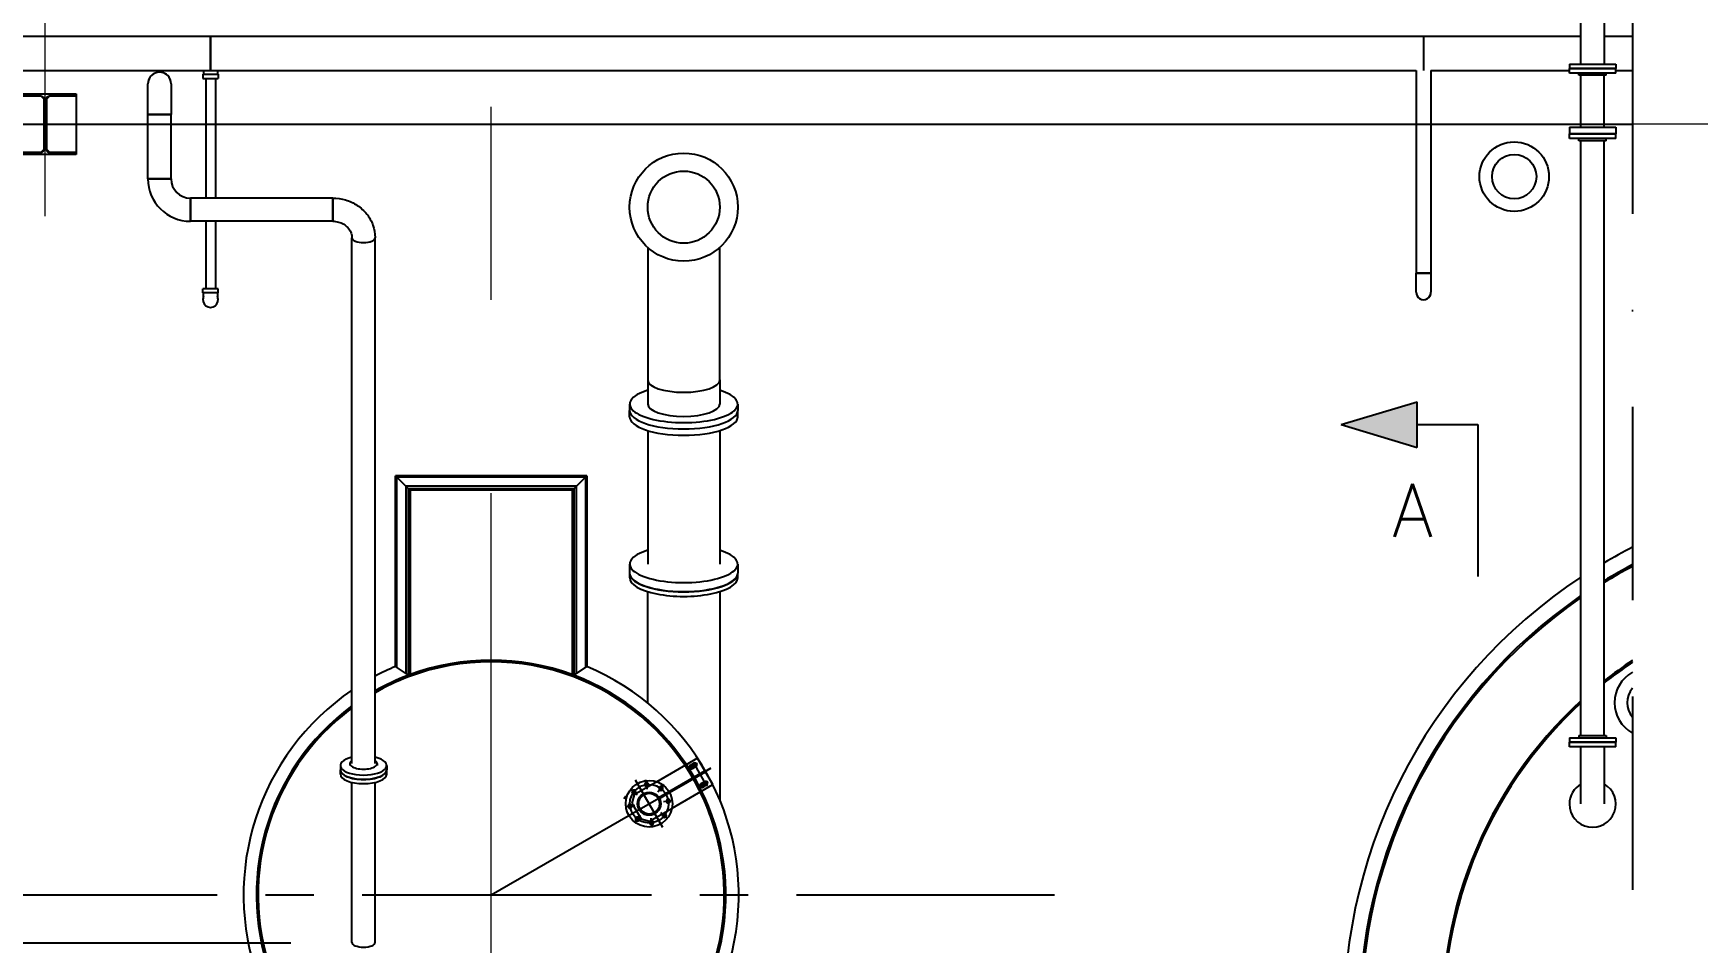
# Model space of a CAD drawing. Header units: metres. Extents: x 0 to 63075, y 0 to 44550.
# Drawn here: x 12553 to 20764, y 31416 to 35901 of the extents above; entities that cross this region are included whole.
import ezdxf
from ezdxf.enums import TextEntityAlignment as Align

# ---------------------------------------------------------------- set-up
doc = ezdxf.new("R2010")
doc.units = ezdxf.units.M
doc.header["$LTSCALE"] = 75
for name, pattern in [('BORDER', [44.45, 12.7, -6.35, 12.7, -6.35, 0, -6.35]), ('CENTER2', [28.575, 19.05, -3.175, 3.175, -3.175]), ('CENTERX2', [101.6, 63.5, -12.7, 12.7, -12.7])]:
    doc.linetypes.add(name, pattern=pattern)
for name, color, linetype in [('GSB', 7, 'Continuous'), ('SC1', 7, 'CENTER2'), ('SDM', 7, 'Continuous'), ('SL1', 8, 'Continuous'), ('SLM', 1, 'BORDER')]:
    doc.layers.add(name, color=color, linetype=linetype)
doc.styles.add('R100', font='simplex.shx', dxfattribs={"height": 2.5})
doc.styles.add('R140', font='simplex.shx', dxfattribs={"height": 3.5})
doc.styles.add('ROMANS', font='ROMANS.SHX')
doc.dimstyles.new('75___1-75', dxfattribs={"dimscale": 75, "dimtxt": 2.5, "dimasz": 2, "dimexe": 1.5, "dimexo": 1, "dimgap": 0.5, "dimtad": 1, "dimdec": 0, "dimzin": 12, "dimtxsty": 'ROMANS', "dimcen": 0, "dimclrd": 256, "dimclre": 256, "dimclrt": 3, "dimazin": 3, "dimtfac": 1, "dimtdec": 0, "dimtmove": 0, "dimatfit": 0, "dimfxl": 1, "dimlwd": -1, "dimlwe": -1, "dimarcsym": 0})

# ---------------------------------------------------------------- blocks, each defined once
blk = doc.blocks.new('A$C52ce5e24')
at = {"layer": 'SC1'}
for p, q in [((6551.9, 10100), (7636.4, 10726.1)), ((3771.8, 10100), (9332.1, 10100))]:
    blk.add_line(p, q, dxfattribs=at)
at = {"layer": 'SL1'}
for p, q in [((11928.8, 14198.2), (11928.8, 14480.3)), ((12043.1, 14480.3), (12043.1, 14198.2)), ((888.3, 14335), (5167.7, 14335)), ((5167.7, 14166.7), (5167.7, 14335)), ((5167.7, 14335), (5167.7, 14166.7)), ((5167.7, 14335), (11152, 14335)), ((11152, 14335), (11152, 14166.7)), ((11152, 14335), (11928.8, 14335)), ((12043.1, 14335), (12183.1, 14335)), ((888.3, 14166.7), (5167.7, 14166.7)), ((5130, 14147.7), (5205.4, 14147.7)), ((5130, 14147.7), (5130, 14127.1)), ((5130, 14127.1), (5205.4, 14127.1)), ((5133.1, 14166.7), (5202.2, 14166.7)), ((5133.1, 14166.7), (5133.1, 14147.7)), ((5143.6, 14127.1), (5143.6, 13537)), ((5167.7, 14166.7), (11115.4, 14166.7)), ((5191.8, 14127.1), (5191.8, 13537)), ((5202.2, 14166.7), (5202.2, 14147.7)), ((5205.4, 14147.7), (5205.4, 14127.1)), ((11115.4, 14166.7), (11115.4, 13167.2)), ((11188.5, 14166.7), (11871.7, 14166.7)), ((11188.5, 14166.7), (11188.5, 13167.2)), ((11871.7, 14198.2), (12100.3, 14198.2)), ((11871.7, 14198.2), (11871.7, 14175.8)), ((11871.7, 14175.8), (12100.3, 14175.8)), ((11986, 14175.8), (11871.7, 14175.8)), ((11871.7, 14153.5), (11871.7, 14175.8)), ((11986, 14153.5), (11871.7, 14153.5)), ((11918.5, 14142.5), (11918.5, 14153.5)), ((11986, 14142.5), (11918.5, 14142.5)), ((11928.8, 13886), (11928.8, 14142.5)), ((12100.3, 14175.8), (11986, 14175.8)), ((12100.3, 14153.5), (11986, 14153.5)), ((12053.4, 14142.5), (11986, 14142.5)), ((12043.1, 13886), (12043.1, 14142.5)), ((12053.4, 14142.5), (12053.4, 14153.5)), ((12100.3, 14198.2), (12100.3, 14175.8)), ((12100.3, 14153.5), (12100.3, 14175.8)), ((12100.3, 14166.7), (12183.1, 14166.7)), ((4199, 14050.8), (4505, 14050.8)), ((4505, 14050.8), (4505, 14039.8)), ((4858.8, 13948.8), (4858.8, 14100.8)), ((4973.1, 14100.8), (4973.1, 13948.8)), ((4330.5, 14039.8), (4199, 14039.8)), ((4331.5, 14039.8), (4330.5, 14039.8)), ((4346.5, 14024.8), (4331.5, 14039.8)), ((4346.5, 14023.8), (4346.5, 14024.8)), ((4346.5, 13778.8), (4346.5, 14023.8)), ((4372.5, 14039.8), (4357.5, 14024.8)), ((4357.5, 14024.8), (4357.5, 14023.8)), ((4357.5, 14023.8), (4357.5, 13778.8)), ((4373.5, 14039.8), (4372.5, 14039.8)), ((4505, 14039.8), (4373.5, 14039.8)), ((4505, 14039.8), (4505, 13762.8)), ((0, 13901.3), (12183.1, 13901.3)), ((4973.1, 13948.8), (4858.8, 13948.8)), ((4858.8, 13948.8), (4916, 13948.8)), ((4858.8, 13631.8), (4858.8, 13948.8)), ((4916, 13948.8), (4973.1, 13948.8)), ((4973.1, 13631.8), (4973.1, 13948.8)), ((11871.7, 13886), (11986, 13886)), ((11871.7, 13886), (11871.7, 13853.3)), ((11986, 13886), (12100.3, 13886)), ((12100.3, 13886), (12100.3, 13853.3)), ((11871.7, 13853.3), (11986, 13853.3)), ((11986, 13853.3), (11871.7, 13853.3)), ((11871.7, 13830.9), (11871.7, 13853.3)), ((11986, 13830.9), (11871.7, 13830.9)), ((11918.5, 13820), (11918.5, 13830.9)), ((11986, 13820), (11918.5, 13820)), ((11928.8, 10886.6), (11928.8, 13820)), ((11986, 13853.3), (12100.3, 13853.3)), ((12100.3, 13853.3), (11986, 13853.3)), ((12100.3, 13830.9), (11986, 13830.9)), ((12053.4, 13820), (11986, 13820)), ((12043.1, 10886.6), (12043.1, 13820)), ((12053.4, 13820), (12053.4, 13830.9)), ((12100.3, 13830.9), (12100.3, 13853.3)), ((4199, 13762.8), (4330.5, 13762.8)), ((4505, 13751.8), (4199, 13751.8)), ((4330.5, 13762.8), (4331.5, 13762.8)), ((4331.5, 13762.8), (4346.5, 13777.8)), ((4346.5, 13777.8), (4346.5, 13778.8)), ((4357.5, 13778.8), (4357.5, 13777.8)), ((4357.5, 13777.8), (4372.5, 13762.8)), ((4372.5, 13762.8), (4373.5, 13762.8)), ((4373.5, 13762.8), (4505, 13762.8)), ((4505, 13762.8), (4505, 13751.8)), ((4973.1, 13631.8), (4858.8, 13631.8)), ((4858.8, 13631.8), (4916, 13631.8)), ((4916, 13631.8), (4973.1, 13631.8)), ((5068, 13537), (5068, 13422.7)), ((5068, 13479.8), (5068, 13537)), ((5770.3, 13537), (5068, 13537)), ((5068, 13422.7), (5068, 13479.8)), ((5770.3, 13537), (5770.3, 13422.7)), ((5770.3, 13479.8), (5770.3, 13537)), ((5770.3, 13422.7), (5770.3, 13479.8)), ((5770.3, 13422.7), (5068, 13422.7)), ((5143.6, 13422.7), (5143.6, 13089.8)), ((5191.8, 13422.7), (5191.8, 13089.8)), ((5865.2, 10748.2), (5865.2, 13341.3)), ((5979.5, 10748.2), (5979.5, 13341.3)), ((7324.2, 13293.5), (7324.2, 12640)), ((7679.8, 12640), (7679.8, 13293.5)), ((11115.4, 13167.2), (11188.5, 13167.2)), ((11115.4, 13072.2), (11115.4, 13167.2)), ((11152, 13167.2), (11115.4, 13167.2)), ((11188.5, 13167.2), (11152, 13167.2)), ((11188.5, 13167.2), (11188.5, 13072.2)), ((5205.4, 13089.8), (5130, 13089.8)), ((5130, 13069.2), (5130, 13089.8)), ((5205.4, 13069.2), (5130, 13069.2)), ((5133.1, 13039.8), (5133.1, 13069.2)), ((5202.2, 13069.2), (5202.2, 13039.8)), ((5205.4, 13069.2), (5205.4, 13089.8)), ((7324.2, 12640), (7324.2, 12520.9)), ((7679.8, 12640), (7679.8, 12520.9)), ((7235.3, 12520.9), (7235.3, 12489.7)), ((7235.3, 12458.4), (7235.3, 12489.7)), ((7768.7, 12520.9), (7768.7, 12489.7)), ((7768.7, 12458.4), (7768.7, 12489.7)), ((7324.2, 12390.4), (7324.2, 11731.9)), ((7679.8, 12390.4), (7679.8, 11731.9)), ((6080.5, 11226.8), (6080.5, 12167.3)), ((6080.5, 12167.3), (6144, 12103.8)), ((7023.4, 12167.3), (6080.5, 12167.3)), ((6086.5, 11336.5), (6086.5, 12161.3)), ((7017.4, 12161.3), (6086.5, 12161.3)), ((6959.9, 12103.8), (7023.4, 12167.3)), ((7017.4, 12161.3), (7017.4, 11222.7)), ((7023.4, 12167.3), (7023.4, 11226.8)), ((6131.3, 12116.5), (6131.3, 11306.1)), ((6972.6, 12116.5), (6131.3, 12116.5)), ((6143.6, 12104.2), (6143.6, 11297.7)), ((6143.6, 12104.2), (6960.3, 12104.2)), ((6144, 11183.7), (6144, 12103.8)), ((6144, 12103.8), (6959.9, 12103.8)), ((6144, 12095.9), (6151.9, 12095.8)), ((6151.9, 12095.8), (6151.9, 12103.8)), ((6951.9, 12095.8), (6151.9, 12095.8)), ((6151.9, 12095.8), (6151.9, 11479.2)), ((6951.9, 12103.8), (6951.9, 12095.8)), ((6951.9, 12095.8), (6959.9, 12095.9)), ((6951.9, 12095.8), (6951.9, 11297.5)), ((6959.9, 12103.8), (6959.9, 11183.7)), ((6960.3, 11184), (6960.3, 12104.2)), ((6972.6, 11306.1), (6972.6, 12116.5)), ((7235.3, 11731.9), (7235.3, 11687.6)), ((7235.4, 11663.7), (7235.4, 11684.2)), ((7768.4, 11663.7), (7768.4, 11684.1)), ((7768.7, 11731.9), (7768.7, 11687.6)), ((7324.1, 11595.8), (7324.1, 11046.4)), ((7679.7, 11595.8), (7679.7, 10569.2)), ((6151.9, 11479.2), (6151.9, 11465.4)), ((6151.9, 11465.4), (6151.9, 11365.4)), ((6086.5, 11222.7), (6086.5, 11336.5)), ((6151.9, 11365.4), (6151.9, 11297.5)), ((6131.3, 11306.1), (6131.3, 11192.3)), ((6143.6, 11297.7), (6143.6, 11184)), ((6151.9, 11297.5), (6151.9, 11183.7)), ((6951.9, 11297.5), (6951.9, 11183.7)), ((6972.6, 11192.3), (6972.6, 11306.1)), ((6144, 11183.7), (6080.5, 11226.8)), ((6143.9, 11183.7), (6080.5, 11226.8)), ((6143.9, 11175.2), (6143.9, 11183.7)), ((6151.9, 11183.7), (6144, 11183.7)), ((6951.9, 11183.7), (6959.9, 11183.7)), ((6959.9, 11183.7), (7023.4, 11226.8)), ((7023.4, 11226.8), (6959.9, 11183.7)), ((6959.9, 11183.7), (6959.9, 11175.2)), ((7323.7, 10952.6), (7324, 10952.3)), ((11871.7, 10875.6), (11986, 10875.6)), ((11871.7, 10875.6), (11871.7, 10853.3)), ((12100.3, 10853.3), (11871.7, 10853.3)), ((11871.7, 10831), (11871.7, 10853.3)), ((11871.7, 10853.3), (11986, 10853.3)), ((11918.5, 10886.6), (11986, 10886.6)), ((11918.5, 10886.6), (11918.5, 10875.6)), ((11986, 10886.6), (12053.4, 10886.6)), ((11986, 10875.6), (12100.3, 10875.6)), ((11986, 10853.3), (12100.3, 10853.3)), ((12053.4, 10886.6), (12053.4, 10875.6)), ((12100.3, 10875.6), (12100.3, 10853.3)), ((12100.3, 10831), (12100.3, 10853.3)), ((7570.1, 10774.4), (7369.4, 10658.5)), ((7645.1, 10644.5), (7570.1, 10774.4)), ((12100.3, 10831), (11871.7, 10831)), ((11928.8, 10548.8), (11928.8, 10831)), ((12043.1, 10831), (12043.1, 10548.8)), ((5808, 10738.2), (5808, 10717.8)), ((5808, 10696), (5808, 10716.4)), ((5854.9, 10748.2), (5854.9, 10738.2)), ((5989.8, 10748.2), (5989.8, 10738.2)), ((6036.6, 10738.2), (6036.6, 10717.8)), ((6036.6, 10696), (6036.6, 10716.4)), ((7636.4, 10726.1), (7417.8, 10599.9)), ((7429.7, 10609.5), (7606.4, 10711.6)), ((7432.1, 10605.4), (7608.8, 10707.4)), ((7570.1, 10748.4), (7526.8, 10723.4)), ((7545.9, 10718.3), (7531.9, 10742.6)), ((7545.9, 10718.3), (7531.9, 10742.6)), ((7553.5, 10749.2), (7534.4, 10738.2)), ((7562.5, 10733.6), (7543.4, 10722.6)), ((7565, 10729.3), (7551, 10753.6)), ((7563.5, 10728.4), (7602, 10661.8)), ((5865.2, 9866.2), (5865.2, 10655.2)), ((5979.5, 9866.2), (5979.5, 10655.2)), ((7274.4, 10593.7), (7237.2, 10622.2)), ((7257.5, 10593.9), (7246.5, 10553)), ((7369.4, 10658.5), (7257.5, 10593.9)), ((7398.9, 10433.1), (7263.9, 10666.9)), ((7322, 10621.2), (7315.9, 10667.6)), ((7403.6, 10644.1), (7375.1, 10607)), ((7379.5, 10580.6), (7429.7, 10609.5)), ((7381.9, 10576.4), (7432.1, 10605.4)), ((7444.4, 10528.6), (7645.1, 10644.5)), ((7622.6, 10657.5), (7579.3, 10632.5)), ((7584.4, 10651.6), (7598.4, 10627.4)), ((7584.4, 10651.6), (7598.4, 10627.4)), ((7606, 10658.3), (7586.9, 10647.3)), ((7615, 10642.7), (7595.9, 10631.7)), ((7603.5, 10662.6), (7617.5, 10638.4)), ((7207.2, 10576.4), (7216.3, 10589.3)), ((7260.1, 10540.6), (7213.7, 10534.5)), ((7246.5, 10553), (7291.5, 10475)), ((7332.5, 10464), (7444.4, 10528.6)), ((7449, 10565.5), (7402.6, 10559.4)), ((7287.6, 10493), (7259.1, 10455.8)), ((7291.5, 10475), (7332.5, 10464)), ((7346.9, 10432.3), (7340.7, 10478.8)), ((7425.5, 10477.7), (7388.4, 10506.2))]:
    blk.add_line(p, q, dxfattribs=at)
for points in [[(7422.8, 10605.6), (7425.2, 10601.4)], [(7379.5, 10580.6), (7381.9, 10576.4)]]:
    blk.add_lwpolyline(points, dxfattribs=at)
for centre, radius in [((11599.3, 13642.8), 171.4), ((7502, 13492.3), 266.7), ((11599.3, 13642.8), 109.5), ((7502, 13492.3), 177.8), ((7331.4, 10550), 115), ((7331.4, 10550), 95.2), ((7331.4, 10550), 57), ((7331.4, 10550), 51.2)]:
    blk.add_circle(centre, radius, dxfattribs=at)
at = {"layer": 'SL1', "extrusion": (1.11261e-16, -1.92087e-16, -1)}
for centre in [(-7255.8, 10608), (-7318.9, 10644.4), (-7389.4, 10625.5), (-7236.9, 10537.5), (-7425.8, 10562.4), (-7273.4, 10474.4), (-7343.8, 10455.5), (-7406.9, 10492)]:
    blk.add_circle(centre, 9.52, dxfattribs=at)
at = {"layer": 'SL1'}
for centre, radius, start, end in [((4916, 14100.8), 57.2, 0, 180), ((4916, 14100.8), 57.2, 45.46, 180.53591), ((4916, 14100.8), 57.2, 359.46409, 45.46), ((4330.5, 14023.8), 16, 359.99796, 89.99998), ((4373.5, 14023.8), 16, 89.99998, 179.99796), ((4330.5, 13778.8), 16, 269.99998, 359.99796), ((4373.5, 13778.8), 16, 179.99796, 269.99998), ((5068, 13631.8), 209.1, 180, 270), ((5068, 13631.8), 94.9, 180, 270), ((11152, 13072.2), 36.5, 179.32954, 0.67046), ((11152, 13072.2), 36.5, 180, 0), ((5167.7, 13035.7), 37.7, 156.32315, 23.67685), ((13352, 9501.3), 2592, 116.80508, 120.32831), ((13352, 9501.3), 2592, 123.30196, 243.19492), ((13352, 9501.3), 2516, 117.68295, 121.34615), ((13352, 9501.3), 2516, 117.68295, 121.34615), ((13352, 9501.3), 2508, 117.77888, 121.45753), ((13352, 9501.3), 2516, 124.44649, 242.31705), ((13352, 9501.3), 2516, 124.44649, 242.31705), ((13352, 9501.3), 2508, 124.57195, 242.22112), ((6551.9, 10100), 1158, 69.79237, 110.20763), ((13352, 9502.9), 2108, 123.67608, 128.38133), ((6551.9, 10100), 1221.5, 124.20985, 67.29436), ((6551.9, 10100), 1158, 126.37415, 69.37001), ((6551.9, 10100), 1150, 126.66829, 69.21988), ((6551.9, 10100), 1221.5, 112.70564, 117.94684), ((6551.9, 10100), 1158, 110.62999, 119.62697), ((6551.9, 10100), 1150, 110.78012, 119.8539), ((6551.9, 10100), 1150, 69.21988, 110.78012), ((13352, 9502.9), 2100, 123.82164, 128.55442), ((12265.9, 11048.3), 171.5, 118.89233, 241.10767), ((12265.9, 11048.3), 109.5, 139.13546, 220.86454), ((13352, 9502.9), 2108, 132.46304, 236.32392), ((13352, 9502.9), 2100, 132.66311, 236.17836), ((7538.9, 10730.4), 9, 120, 300), ((7558, 10741.4), 9, 300, 120), ((7591.4, 10639.5), 9, 120, 300), ((7610.5, 10650.5), 9, 300, 120), ((11986, 10548.3), 114.3, 180, 60), ((11986, 10548.3), 114.3, 120, 180)]:
    blk.add_arc(centre, radius, start, end, dxfattribs=at)
for centre, major_axis, ratio, start_param, end_param in [((5922.3, 13341.3), (57.1, 0), 0.411812, 3.141593, 6.283185), ((5922.3, 13341.3), (-57.2, 0), 0.411812, 0, 1.570796), ((5922.3, 13341.3), (57.2, 0), 0.411812, 4.712389, 6.283185), ((7502, 12520.9), (-266.7, 0), 0.34202, 5.442117, 7.853982), ((7502, 12640), (-177.8, 0), 0.34202, 0, 1.570796), ((7502, 12640), (177.8, 0), 0.34202, 4.712389, 6.283185), ((7502, 12520.9), (266.7, 0), 0.34202, 4.712389, 7.124254), ((7502, 12489.7), (-266.7, 0), 0.34202, 0, 1.570796), ((7502, 12489.7), (-266.7, 0), 0.34202, 0, 1.570796), ((7502, 12520.9), (-177.8, 0), 0.34202, 0, 1.570796), ((7502, 12520.9), (177.8, 0), 0.34202, 4.712389, 6.283185), ((7502, 12489.7), (266.7, 0), 0.34202, 4.712389, 6.283185), ((7502, 12489.7), (266.7, 0), 0.34202, 4.712389, 6.283185), ((7502, 12458.4), (-266.7, 0), 0.34202, 0, 1.570796), ((7502, 12458.4), (266.7, 0), 0.34202, 4.712389, 6.283185), ((7502, 11731.9), (-266.7, 0), 0.34202, 5.442117, 7.853982), ((7502, 11731.9), (266.7, 0), 0.34202, 4.712389, 7.124254), ((7502, 11687.6), (-266.7, 0), 0.34202, 0, 1.570796), ((7501.9, 11663.7), (-266.5, 0), 0.34202, 0, 3.141593), ((7501.9, 11686.3), (266.5, 0), 0.34202, 3.183325, 6.238497), ((7502, 11687.6), (266.7, 0), 0.34202, 4.712389, 6.283185), ((5922.3, 10738.2), (-114.3, 0), 0.411812, 5.235988, 7.853982), ((5922.3, 10748.2), (-67.4, 0), 0.411812, 5.723266, 7.853982), ((5922.3, 10738.2), (114.3, 0), 0.411812, 4.712389, 7.330383), ((5922.3, 10748.2), (67.4, 0), 0.411812, 4.712389, 6.843104), ((5922.3, 10716.4), (-114.3, 0), 0.411812, 6.267697, 7.853982), ((5922.3, 10717.8), (-114.3, 0), 0.411812, 0, 1.570796), ((5922.3, 10696), (-114.3, 0), 0.411812, 0, 1.570796), ((5922.3, 10717.8), (114.3, 0), 0.411812, 4.712389, 6.283185), ((5922.3, 10716.4), (114.3, 0), 0.411812, 4.712389, 6.298674), ((5922.3, 10696), (114.3, 0), 0.411812, 4.712389, 6.283185), ((5922.3, 9866.2), (-57.2, 0), 0.411812, 0, 1.570796), ((5922.3, 9866.2), (57.2, 0), 0.411812, 4.712389, 6.283185)]:
    blk.add_ellipse(centre, major_axis=major_axis, ratio=ratio, start_param=start_param, end_param=end_param, dxfattribs=at)
for points, knots in [([(5770.3, 13537), (5791.7, 13537), (5813.1, 13533.9), (5833.5, 13527.9), (5854, 13521.8), (5873.5, 13512.8), (5891.2, 13501), (5908.9, 13489.3), (5924.8, 13474.9), (5938, 13458.4), (5951.2, 13441.8), (5961.7, 13423.2), (5968.7, 13403.3), (5975.7, 13383.8), (5979.4, 13363.1), (5979.5, 13342.4), (5979.5, 13342), (5979.5, 13341.7), (5979.5, 13341.3)], [4.712389, 4.712389, 4.712389, 4.712389, 5.026548, 5.026548, 5.026548, 5.340708, 5.340708, 5.340708, 5.654867, 5.654867, 5.654867, 5.969026, 5.969026, 5.969026, 6.277875, 6.277875, 6.277875, 6.283185, 6.283185, 6.283185, 6.283185]), ([(5770.3, 13422.7), (5780, 13422.7), (5789.6, 13421.4), (5798.8, 13418.9), (5808, 13416.4), (5816.7, 13412.7), (5824.4, 13408.1), (5832.4, 13403.3), (5839.5, 13397.5), (5845.3, 13391.1), (5851.3, 13384.4), (5856, 13377), (5859.3, 13369.4), (5862.6, 13361.8), (5864.5, 13353.9), (5865, 13345.9), (5865.1, 13344.4), (5865.2, 13342.9), (5865.2, 13341.3)], [4.712389, 4.712389, 4.712389, 4.712389, 5.001766, 5.001766, 5.001766, 5.29356, 5.29356, 5.29356, 5.594006, 5.594006, 5.594006, 5.908166, 5.908166, 5.908166, 6.222325, 6.222325, 6.222325, 6.283185, 6.283185, 6.283185, 6.283185]), ([(7323.8, 10952.5), (7323.3, 10952.9), (7322.9, 10953.3), (7322.6, 10953.6), (7322, 10954.1), (7321.7, 10954.3), (7321.7, 10954.4), (7321.7, 10954.4), (7321.7, 10954.4), (7321.7, 10954.4)], [0.47171132, 0.47171132, 0.47171132, 0.47171132, 0.47783621, 0.47783621, 0.47783621, 0.48823363, 0.48823363, 0.48823363, 0.48823595, 0.48823595, 0.48823595, 0.48823595]), ([(7355.1, 10923.1), (7352.5, 10925.6), (7350.1, 10927.9), (7347.7, 10930.2), (7343, 10934.7), (7338.9, 10938.6), (7335.4, 10941.8), (7329.9, 10947), (7325.7, 10950.8), (7323.6, 10952.7), (7322.3, 10953.8), (7321.8, 10954.3), (7321.7, 10954.4)], [-972.664586, -972.664586, -972.664586, -972.664586, -959.812645, -959.812645, -959.812645, -933.553553, -933.553553, -933.553553, -890.705835, -890.705835, -890.705835, -865.050727, -865.050727, -865.050727, -865.050727]), ([(7682.1, 10312.5), (7682.2, 10312.1), (7681.9, 10313.9), (7681.4, 10316.5), (7681.3, 10316.9), (7681.2, 10317.3), (7681.2, 10317.7), (7680.3, 10322.1), (7678.8, 10329.7), (7677.4, 10336.6), (7673.5, 10355.4), (7668, 10378.4), (7661.8, 10401.2), (7658.1, 10414.8), (7654.1, 10428.4), (7650.3, 10441), (7634.4, 10492.8), (7612.6, 10548.3), (7586.9, 10601.4), (7584.8, 10605.7), (7582.7, 10610.1), (7580.5, 10614.4)], [0, 0, 0, 0, 0.0091916, 0.0091916, 0.0091916, 0.0105047, 0.0105047, 0.0105047, 0.0241174, 0.0241174, 0.0241174, 0.0615775, 0.0615775, 0.0615775, 0.0840535, 0.0840535, 0.0840535, 0.176383, 0.176383, 0.176383, 0.1839698, 0.1839698, 0.1839698, 0.1839698])]:
    blk.add_open_spline(points, degree=3, knots=knots, dxfattribs=at)
blk.add_open_spline([(7501.8, 10748.5), (7483.6, 10775.2), (7463.2, 10802.3), (7442.8, 10827.2)], degree=3, dxfattribs=at)
blk = doc.blocks.new('SIMB_CORTE_2')
at = {"layer": 'GSB'}
blk.add_hatch(color=2, dxfattribs=at).paths.add_polyline_path([(1.5, -4), (-1.5, -4), (0, -9)])
at = {"layer": 'GSB', "color": 1}
for p, q in [((0, -4), (0, 0)), ((0, 0), (10, 0)), ((0, -9), (-1.5, -4)), ((1.5, -4), (-1.5, -4)), ((0, -9), (1.5, -4))]:
    blk.add_line(p, q, dxfattribs=at)
at = {"layer": 'GSB', "color": 3, "style": 'R100'}
blk.add_attdef('XXXX', (-0.6, 1.57), '', height=2.5, dxfattribs=at)
at = {"layer": 'GSB', "color": 4, "style": 'R140'}
blk.add_attdef('A', text='', height=3.5, dxfattribs=at).set_placement((5.64, -4.29), align=Align.MIDDLE)
blk = doc.blocks.new('*D27')
at = {"layer": 'Defpoints', "color": 0, "transparency": 16777216}
for p in [(11751.7, 31651.5), (12031.3, 31651.5), (13897.7, 31414.2)]:
    blk.add_point(p, dxfattribs=at)
at = {"layer": 'SDM', "transparency": 16777216}
for p, q in [((11751.7, 31801.5), (11751.7, 32508.6)), ((11956.3, 31651.5), (11639.2, 31651.5)), ((11751.7, 31414.2), (11751.7, 31651.5)), ((13822.7, 31414.2), (11639.2, 31414.2)), ((11751.7, 31264.2), (11751.7, 31114.2))]:
    blk.add_line(p, q, dxfattribs=at)
for points in [[(11726.7, 31801.5), (11776.7, 31801.5), (11751.7, 31651.5)], [(11726.7, 31264.2), (11776.7, 31264.2), (11751.7, 31414.2)]]:
    blk.add_solid(points, dxfattribs=at)
at = {"layer": 'SDM', "color": 3, "transparency": 16777216, "insert": (11620.4, 32230.1), "char_height": 187.5, "attachment_point": 5, "rotation": 90, "style": 'ROMANS'}
blk.add_mtext('237', dxfattribs=at)

msp = doc.modelspace()

# ---------------------------------------------------------------- linework, layer by layer
at = {"layer": 'SC1', "color": 7, "linetype": 'CENTERX2', "lineweight": 9}
for p, q in [((14811.5, 28871.4), (14811.5, 42486.1)), ((22143.6, 35452.4), (6381.4, 35452.4))]:
    msp.add_line(p, q, dxfattribs=at)
at = {"layer": 'SC1', "color": 7, "linetype": 'Continuous', "lineweight": 9}
msp.add_line((12611.5, 34998.8), (12611.5, 38374.4), dxfattribs=at)
at = {"layer": 'SLM'}
msp.add_lwpolyline([(8259.5, 37392.1), (20442.6, 37392.1), (20442.6, 22668.4), (8259.5, 22668.4)], close=True, dxfattribs=at)

# ---------------------------------------------------------------- block references
at = {"layer": 'GSB'}
ref = msp.add_blockref('SIMB_CORTE_2', (19679.5, 33971.4), dxfattribs=dict(at, xscale=74.99999999999915, yscale=74.99999999999915, zscale=74.99999999999915, rotation=270))
ref.add_attrib('A', 'A', dxfattribs={"color": 4, "height": 262.5, "style": 'R140'}).set_placement((19357.5, 33548.6), align=Align.MIDDLE)
at = {"layer": 'SDM'}
msp.add_blockref('A$C52ce5e24', (8259.5, 21551.5), dxfattribs=at)

# ---------------------------------------------------------------- dimensions: what is measured, and where the dimension line sits
dim = msp.add_linear_dim(base=(11751.7, 31651.5), p1=(13897.7, 31414.2), p2=(12031.3, 31651.5), angle=90, dimstyle='75___1-75', dxfattribs=at)
dim.commit()
dim.dimension.update_dxf_attribs({"geometry": '*D27', "text_midpoint": (11620.4, 32230.1)})

doc.saveas('drawing.dxf')
